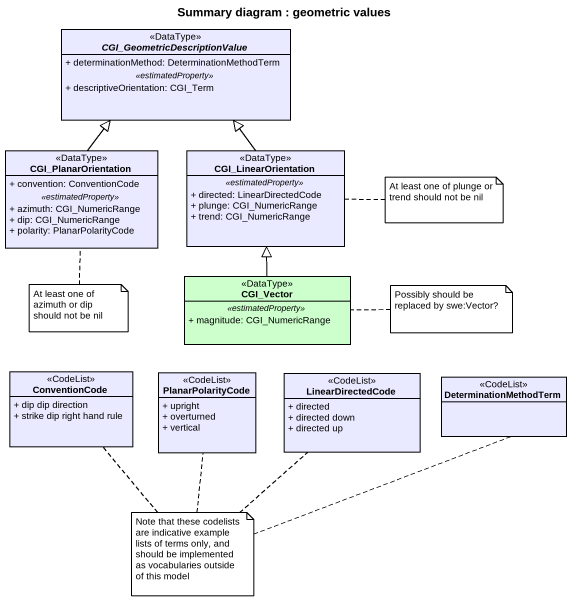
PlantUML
@startuml
title Summary diagram : geometric values
hide circle
hide empty members
skinparam classAttributeIconSize 0
abstract class "CGI_GeometricDescriptionValue" as CGI_GeometricDescriptionValu <<DataType>> #E9E9FF {
  + determinationMethod: DeterminationMethodTerm
  .. <<estimatedProperty>> ..
  + descriptiveOrientation: CGI_Term
}
class CGI_PlanarOrientation <<DataType>> #E9E9FF {
  + convention: ConventionCode
  .. <<estimatedProperty>> ..
  + azimuth: CGI_NumericRange
  + dip: CGI_NumericRange
  + polarity: PlanarPolarityCode
}
class CGI_LinearOrientation <<DataType>> #E9E9FF {
  .. <<estimatedProperty>> ..
  + directed: LinearDirectedCode
  + plunge: CGI_NumericRange
  + trend: CGI_NumericRange
}
class CGI_Vector <<DataType>> #CCFFCC {
  .. <<estimatedProperty>> ..
  + magnitude: CGI_NumericRange
}
class ConventionCode <<CodeList>> #E9E9FF {
  + dip dip direction
  + strike dip right hand rule
}
class PlanarPolarityCode <<CodeList>> #E9E9FF {
  + upright
  + overturned
  + vertical
}
class LinearDirectedCode <<CodeList>> #E9E9FF {
  + directed
  + directed down
  + directed up
}
class DeterminationMethodTerm <<CodeList>> #E9E9FF
CGI_PlanarOrientation -up-|> CGI_GeometricDescriptionValu
CGI_LinearOrientation -up-|> CGI_GeometricDescriptionValu
CGI_Vector -up-|> CGI_LinearOrientation
note right of CGI_LinearOrientation : At least one of plunge or trend should not be nil
note bottom of CGI_PlanarOrientation : At least one of azimuth or dip should not be nil
note right of CGI_Vector : Possibly should be replaced by swe:Vector?
note as N4
  Note that these codelists are indicative example lists of terms only, and should be implemented as vocabularies outside of this model
end note
N4 .. PlanarPolarityCode
N4 .. LinearDirectedCode
N4 .. DeterminationMethodTerm
N4 .. ConventionCode
@enduml
